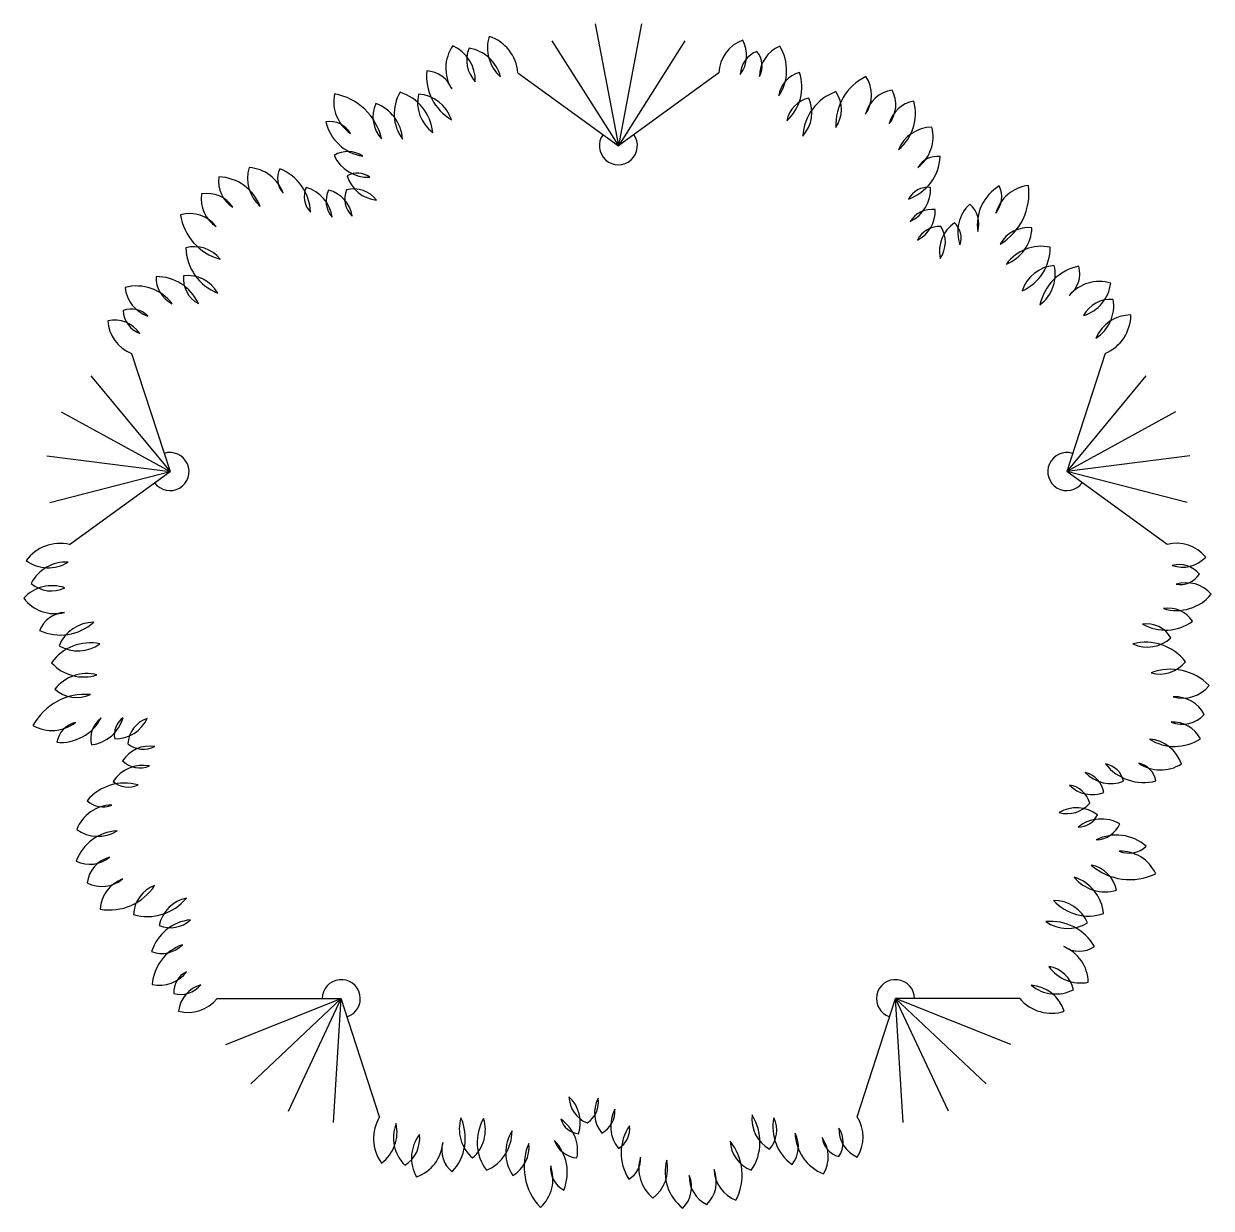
# Model space of a CAD drawing. Header units: feet. Extents: x -0.499 to 0.498, y -0.496 to 0.498.
import ezdxf

# ---------------------------------------------------------------- set-up
doc = ezdxf.new("R2010")
doc.units = ezdxf.units.FT
doc.header["$MEASUREMENT"] = 0

msp = doc.modelspace()

# ---------------------------------------------------------------- linework, layer by layer
for p, q in [((-0.01953, 0.49815), (0, 0.39575)), ((0.01953, 0.49815), (0, 0.39575)), ((-0.05586, 0.48377), (0, 0.39575)), ((0.05586, 0.48377), (0, 0.39575)), ((-0.08434, 0.45703), (0, 0.39575)), ((0.08434, 0.45703), (0, 0.39575)), ((-0.40859, 0.22144), (-0.37638, 0.12229)), ((0.40859, 0.22144), (0.37638, 0.12229)), ((-0.44283, 0.20262), (-0.37638, 0.12229)), ((0.44283, 0.20262), (0.37638, 0.12229)), ((-0.46774, 0.17252), (-0.37638, 0.12229)), ((0.46774, 0.17252), (0.37638, 0.12229)), ((-0.47981, 0.13536), (-0.37638, 0.12229)), ((0.47981, 0.13536), (0.37638, 0.12229)), ((-0.47736, 0.09637), (-0.37638, 0.12229)), ((-0.46072, 0.06101), (-0.37638, 0.12229)), ((0.46072, 0.06101), (0.37638, 0.12229)), ((0.47736, 0.09637), (0.37638, 0.12229)), ((-0.33687, -0.32017), (-0.23261, -0.32017)), ((-0.32955, -0.35854), (-0.23261, -0.32017)), ((-0.30861, -0.39153), (-0.23261, -0.32017)), ((-0.277, -0.4145), (-0.23261, -0.32017)), ((-0.23916, -0.42421), (-0.23261, -0.32017)), ((-0.2004, -0.41932), (-0.23261, -0.32017)), ((0.2004, -0.41932), (0.23261, -0.32017)), ((0.32955, -0.35854), (0.23261, -0.32017)), ((0.33687, -0.32017), (0.23261, -0.32017)), ((0.23916, -0.42421), (0.23261, -0.32017)), ((0.277, -0.4145), (0.23261, -0.32017)), ((0.30861, -0.39153), (0.23261, -0.32017))]:
    msp.add_line(p, q)
for points in [[(-0.08434, 0.45703, 0.3), (-0.10839, 0.48755, 0.3), (-0.09887, 0.45361, 0.3), (-0.12532, 0.47752, 0.3), (-0.12012, 0.44952, 0.3), (-0.139, 0.47969, 0.3), (-0.13993, 0.44345, 0.3), (-0.16076, 0.45858, 0.3), (-0.14008, 0.41762, 0.3), (-0.16779, 0.4391, 0.3), (-0.1558, 0.40696, 0.3), (-0.18332, 0.44068, 0.3), (-0.18123, 0.40134, 0.3), (-0.20367, 0.43119, 0.3), (-0.19874, 0.40148, 0.3), (-0.23833, 0.4393, 0.3), (-0.22476, 0.40603, 0.3), (-0.24555, 0.4159, 0.3), (-0.21464, 0.3869, 0.3), (-0.23863, 0.38763, 0.3), (-0.20867, 0.3693, 0.3), (-0.22775, 0.37057, 0.3), (-0.20296, 0.34999, 0.3), (-0.2283, 0.35882, 0.3), (-0.2235, 0.33658, 0.3), (-0.24324, 0.35855, 0.3), (-0.24029, 0.33573, 0.3), (-0.26219, 0.36068, 0.3), (-0.25847, 0.33993, 0.3), (-0.28424, 0.37643, 0.3), (-0.28137, 0.35582, 0.3), (-0.30994, 0.37743, 0.3), (-0.30065, 0.34484, 0.3), (-0.33529, 0.36961, 0.3), (-0.32356, 0.34409, 0.3), (-0.34984, 0.35526, 0.3), (-0.33752, 0.32789, 0.3), (-0.3675, 0.33789, 0.3), (-0.33439, 0.30066, 0.3), (-0.36315, 0.31003, 0.3), (-0.3363, 0.27203, 0.3), (-0.3651, 0.28667, 0.3), (-0.3526, 0.26321, 0.3), (-0.38801, 0.28591, 0.3), (-0.37452, 0.26318, 0.3), (-0.41399, 0.27687, 0.3), (-0.39501, 0.25283, 0.3), (-0.41576, 0.25743, 0.3), (-0.40173, 0.23811, 0.3), (-0.4285, 0.24892, 0.3), (-0.40859, 0.22144, 0.3)], [(0.40859, 0.22144, 0.3), (0.4302, 0.25375, 0.3), (0.40086, 0.2342, 0.3), (0.41542, 0.26675, 0.3), (0.39041, 0.25315, 0.3), (0.41325, 0.28043, 0.3), (0.37851, 0.27011, 0.3), (0.38646, 0.2946, 0.3), (0.35389, 0.26227, 0.3), (0.36576, 0.29527, 0.3), (0.3389, 0.27393, 0.3), (0.36246, 0.31053, 0.3), (0.32569, 0.29638, 0.3), (0.34714, 0.32695, 0.3), (0.32041, 0.31308, 0.3), (0.34415, 0.36241, 0.3), (0.31671, 0.33923, 0.3), (0.31966, 0.36205, 0.3), (0.30164, 0.3237, 0.3), (0.29491, 0.34674, 0.3), (0.28674, 0.31257, 0.3), (0.28205, 0.33112, 0.3), (0.27014, 0.30118, 0.3), (0.27071, 0.32801, 0.3), (0.25105, 0.31657, 0.3), (0.26584, 0.34214, 0.3), (0.24505, 0.33227, 0.3), (0.262, 0.36082, 0.3), (0.24342, 0.35086, 0.3), (0.27018, 0.38665, 0.3), (0.25146, 0.37756, 0.3), (0.26318, 0.41141, 0.3), (0.23506, 0.39249, 0.3), (0.24791, 0.43309, 0.3), (0.22726, 0.41405, 0.3), (0.22976, 0.4425, 0.3), (0.20754, 0.42233, 0.3), (0.20779, 0.45392, 0.3), (0.18261, 0.41093, 0.3), (0.18263, 0.44118, 0.3), (0.15479, 0.4039, 0.3), (0.15982, 0.43581, 0.3), (0.14137, 0.41668, 0.3), (0.15201, 0.45737, 0.3), (0.13456, 0.43752, 0.3), (0.13539, 0.47928, 0.3), (0.11839, 0.4538, 0.3), (0.11635, 0.47496, 0.3), (0.10232, 0.45565, 0.3), (0.10433, 0.48445, 0.3), (0.08434, 0.45703, 0.3)], [(-0.46072, 0.06101, 0.3), (-0.49718, 0.04758, 0.3), (-0.46196, 0.04615, 0.3), (-0.49288, 0.02838, 0.3), (-0.46464, 0.02467, 0.3), (-0.49916, 0.01603, 0.3), (-0.46499, 0.00396, 0.3), (-0.48582, -0.01118, 0.3), (-0.44047, -0.00417, 0.3), (-0.46946, -0.02389, 0.3), (-0.43518, -0.02241, 0.3), (-0.47576, -0.03817, 0.3), (-0.4377, -0.04834, 0.3), (-0.47302, -0.06046, 0.3), (-0.44324, -0.06495, 0.3), (-0.49144, -0.09091, 0.3), (-0.45561, -0.08829, 0.3), (-0.47142, -0.10501, 0.3), (-0.43429, -0.08458, 0.3), (-0.4424, -0.10717, 0.3), (-0.41571, -0.08433, 0.3), (-0.42281, -0.10209, 0.3), (-0.39558, -0.08488, 0.3), (-0.41181, -0.10624, 0.3), (-0.38918, -0.10855, 0.3), (-0.41617, -0.12054, 0.3), (-0.39356, -0.12478, 0.3), (-0.42404, -0.13791, 0.3), (-0.40316, -0.14078, 0.3), (-0.44585, -0.154, 0.3), (-0.42535, -0.15765, 0.3), (-0.45474, -0.17814, 0.3), (-0.42087, -0.17937, 0.3), (-0.45513, -0.20466, 0.3), (-0.42723, -0.20139, 0.3), (-0.44597, -0.22294, 0.3), (-0.41614, -0.21968, 0.3), (-0.43491, -0.2451, 0.3), (-0.38927, -0.22512, 0.3), (-0.40707, -0.24957, 0.3), (-0.36264, -0.23578, 0.3), (-0.38546, -0.25864, 0.3), (-0.35929, -0.254, 0.3), (-0.39182, -0.28067, 0.3), (-0.36603, -0.27487, 0.3), (-0.39125, -0.30817, 0.3), (-0.36252, -0.29755, 0.3), (-0.3733, -0.31586, 0.3), (-0.3506, -0.30848, 0.3), (-0.36916, -0.33061, 0.3), (-0.33687, -0.32017, 0.3)], [(0.33687, -0.32017, 0.3), (0.37426, -0.33073, 0.3), (0.34661, -0.30887, 0.3), (0.38207, -0.31266, 0.3), (0.3614, -0.29307, 0.3), (0.39441, -0.30637, 0.3), (0.37386, -0.27652, 0.3), (0.3996, -0.27651, 0.3), (0.3588, -0.25553, 0.3), (0.39384, -0.25661, 0.3), (0.36524, -0.23766, 0.3), (0.40733, -0.24876, 0.3), (0.38252, -0.21816, 0.3), (0.41822, -0.22912, 0.3), (0.39677, -0.20799, 0.3), (0.45103, -0.21531, 0.3), (0.42049, -0.19638, 0.3), (0.44311, -0.19214, 0.3), (0.40106, -0.18685, 0.3), (0.4209, -0.17333, 0.3), (0.38588, -0.17612, 0.3), (0.40207, -0.16593, 0.3), (0.36992, -0.16385, 0.3), (0.39561, -0.1561, 0.3), (0.37865, -0.14093, 0.3), (0.40754, -0.1471, 0.3), (0.39174, -0.13038, 0.3), (0.42412, -0.13768, 0.3), (0.40891, -0.12308, 0.3), (0.45122, -0.13747, 0.3), (0.43678, -0.12248, 0.3), (0.4726, -0.12317, 0.3), (0.44592, -0.10227, 0.3), (0.48851, -0.10194, 0.3), (0.46401, -0.08819, 0.3), (0.49184, -0.08178, 0.3), (0.46579, -0.06688, 0.3), (0.49591, -0.05735, 0.3), (0.44725, -0.04669, 0.3), (0.47602, -0.03736, 0.3), (0.43197, -0.02241, 0.3), (0.46387, -0.01732, 0.3), (0.43997, -0.00569, 0.3), (0.48196, -0.00324, 0.3), (0.45768, 0.00722, 0.3), (0.49766, 0.01934, 0.3), (0.46818, 0.02764, 0.3), (0.48767, 0.03611, 0.3), (0.46496, 0.04349, 0.3), (0.49298, 0.05048, 0.3), (0.46072, 0.06101, 0.3)], [(-0.2004, -0.41932, 0.3), (-0.19889, -0.45815, 0.3), (-0.18664, -0.42509, 0.3), (-0.17929, -0.45998, 0.3), (-0.16705, -0.43428, 0.3), (-0.1695, -0.46978, 0.3), (-0.14745, -0.44101, 0.3), (-0.13949, -0.46549, 0.3), (-0.13215, -0.4202, 0.3), (-0.12235, -0.45386, 0.3), (-0.11316, -0.42081, 0.3), (-0.11071, -0.46427, 0.3), (-0.08928, -0.43122, 0.3), (-0.08867, -0.46855, 0.3), (-0.0752, -0.44162, 0.3), (-0.0654, -0.49549, 0.3), (-0.05683, -0.4606, 0.3), (-0.04581, -0.4808, 0.3), (-0.05377, -0.43917, 0.3), (-0.03478, -0.45386, 0.3), (-0.04826, -0.42142, 0.3), (-0.03356, -0.43366, 0.3), (-0.04152, -0.40245, 0.3), (-0.02621, -0.42448, 0.3), (-0.01703, -0.40367, 0.3), (-0.01396, -0.43305, 0.3), (-0.00294, -0.41285, 0.3), (0.00012, -0.44591, 0.3), (0.0093, -0.42693, 0.3), (0.00869, -0.47161, 0.3), (0.01849, -0.45325, 0.3), (0.0289, -0.48753, 0.3), (0.04053, -0.4557, 0.3), (0.054, -0.4961, 0.3), (0.05952, -0.46855, 0.3), (0.07421, -0.49304, 0.3), (0.08033, -0.46366, 0.3), (0.0987, -0.48936, 0.3), (0.09381, -0.43978, 0.3), (0.11156, -0.46427, 0.3), (0.11218, -0.41775, 0.3), (0.12687, -0.44652, 0.3), (0.13055, -0.4202, 0.3), (0.14585, -0.45937, 0.3), (0.1483, -0.43305, 0.3), (0.17218, -0.46733, 0.3), (0.17096, -0.43672, 0.3), (0.18504, -0.45264, 0.3), (0.18504, -0.42877, 0.3), (0.20035, -0.45325, 0.3), (0.2004, -0.41932, 0.3)]]:
    msp.add_lwpolyline(points, format="xyb")
for centre, start, end in [((0, 0.39575), 144, 36), ((-0.37638, 0.12229), 216, 108), ((0.37638, 0.12229), 72, 324), ((-0.23261, -0.32017), 288, 180), ((0.23261, -0.32017), 0, 252)]:
    msp.add_arc(centre, 0.01597, start, end)

doc.saveas('drawing.dxf')
